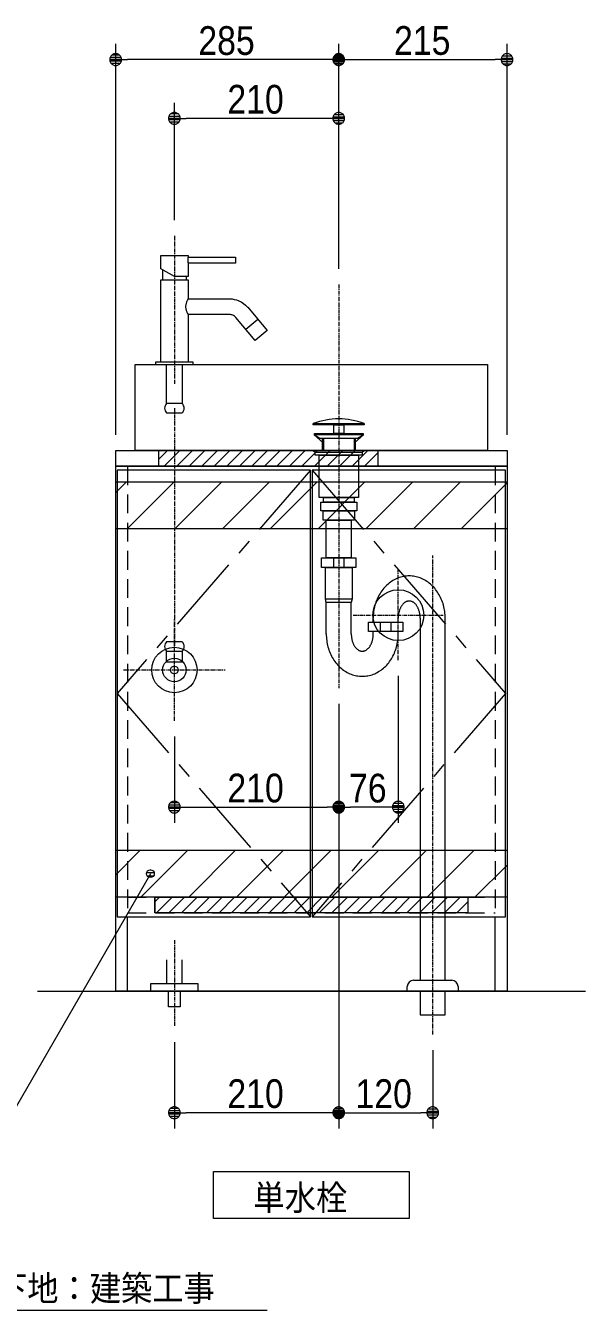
# Model space of a CAD drawing. Units: millimetres, scale not verified. Extents: x -3962 to 4227, y -3045 to 3045.
# Drawn here: x -2302 to -1588, y -407 to 1232 of the extents above; entities that cross this region are included whole.
import ezdxf
from ezdxf.enums import TextEntityAlignment as Align

# ---------------------------------------------------------------- set-up
doc = ezdxf.new("R2010")
doc.units = ezdxf.units.MM
doc.header["$LTSCALE"] = 20
doc.linetypes.add('CHAIN1', pattern=[8, 5, -1, 1, -1])
doc.linetypes.add('DASHED1', pattern=[1.8, 1.2, -0.6])
for name, color, linetype, lineweight in [('0-1_4給排水', 7, 'Continuous', 9), ('0-2_5ボウル・キャビネット', 7, 'Continuous', 9), ('0-4_0', 7, 'Continuous', 9), ('0-5_2寸法-1', 7, 'Continuous', 9), ('0-6_2寸法-3', 7, 'Continuous', 9)]:
    doc.layers.add(name, color=color, linetype=linetype, lineweight=lineweight)
doc.styles.add('ＭＳ ゴシック', font='')
doc.styles.add('ＭＳ Ｐゴシック', font='')
doc.styles.get('ＭＳ ゴシック').set_extended_font_data('MS Gothic')
doc.styles.get('ＭＳ Ｐゴシック').set_extended_font_data('MS PGothic')

# ---------------------------------------------------------------- blocks, each defined once
blk = doc.blocks.new('_Dot')
at = {"layer": '0-4_0'}
for p, q in [((-10, 0), (-20, 0)), ((9.78, 2), (-9.78, 2)), ((7.99, 6), (-7.99, 6)), ((9.16, -3.98), (-9.16, -3.98)), ((6, -7.98), (-6, -7.98))]:
    blk.add_line(p, q, dxfattribs=at)
for points in [[(10, 0), (9.92, 1.25), (9.69, 2.49), (9.3, 3.68), (8.76, 4.82), (8.09, 5.88), (7.29, 6.85), (6.37, 7.71), (5.36, 8.44), (4.26, 9.05), (3.09, 9.51), (1.87, 9.82), (0.63, 9.98), (-0.63, 9.98), (-1.87, 9.82), (-3.09, 9.51), (-4.26, 9.05), (-5.36, 8.44), (-6.37, 7.71), (-7.29, 6.85), (-8.09, 5.88), (-8.76, 4.82), (-9.3, 3.68), (-9.69, 2.49), (-9.92, 1.25), (-10, 0), (0, 0)], [(-10, 0), (-9.92, -1.25), (-9.69, -2.49), (-9.3, -3.68), (-8.76, -4.82), (-8.09, -5.88), (-7.29, -6.85), (-6.37, -7.71), (-5.36, -8.44), (-4.26, -9.05), (-3.09, -9.51), (-1.87, -9.82), (-0.63, -9.98), (0.63, -9.98), (1.87, -9.82), (3.09, -9.51), (4.26, -9.05), (5.36, -8.44), (6.37, -7.71), (7.29, -6.85), (8.09, -5.88), (8.76, -4.82), (9.3, -3.68), (9.69, -2.49), (9.92, -1.25), (10, 0), (0, 0)]]:
    blk.add_lwpolyline(points, close=True, dxfattribs=at)
blk = doc.blocks.new('グループ-12')
at = {"layer": '0-1_4給排水', "linetype": 'CHAIN1'}
for p, q in [((-6500, 19280), (-6500, 15500)), ((-6500, 14880), (-6500, 8800)), ((-6500, 6900), (-6500, 9500)), ((-7800, 8200), (-5200, 8200))]:
    blk.add_line(p, q, dxfattribs=at)
at = {"layer": '0-1_4給排水'}
for p, q in [((-6800, 18413.2), (-6800, 18160)), ((-6200, 18240), (-6200, 18160)), ((-4677.8, 16896), (-4371.4, 17153.1)), ((-6300, 15000), (-6700, 15000)), ((-6700, 14760), (-6300, 14760)), ((-6300, 8920), (-6700, 8920)), ((-6700, 8680), (-6300, 8680))]:
    blk.add_line(p, q, dxfattribs=at)
for points in [[(-4940, 18580), (-6150, 18580), (-6150, 18240), (-6500, 18240), (-6849.9, 18442), (-6850, 18780), (-6150, 18780), (-6150, 18740), (-4940, 18740)], [(-5027.4, 17669.1), (-4968.9, 17660.3), (-4911.5, 17645.9), (-4855.8, 17625.8), (-4793.4, 17595.5), (-4734.9, 17558.1), (-4679.4, 17512.7), (-4628.6, 17459.7), (-4626.9, 17457.7), (-4129.7, 16865.1), (-4436.1, 16608), (-4933.3, 17200.5), (-4949.7, 17217.9), (-4968.1, 17233.1), (-4988.1, 17246.1), (-5009.6, 17256.6), (-5028.2, 17263.3), (-5047.3, 17268.1), (-5066.8, 17271), (-5086.5, 17272), (-6150, 17272), (-6150, 16060), (-6850, 16060), (-6850, 18160), (-6150, 18160), (-6150, 17672), (-5086.5, 17672)], [(-6980, 16000), (-6020, 16000), (-6020, 16060), (-6980, 16060)], [(-6700, 16000), (-6300, 16000), (-6300, 15000), (-6700, 15000)], [(-6700, 8680), (-6300, 8680), (-6300, 8400), (-6700, 8400)]]:
    blk.add_lwpolyline(points, close=True, dxfattribs=at)
for points in [[(-6150, 18740), (-6150.1, 18739.6), (-6150.4, 18738.4), (-6150.8, 18736.4), (-6151.4, 18733.6), (-6152.1, 18730.2), (-6152.9, 18726), (-6153.8, 18721.3), (-6154.7, 18715.9), (-6155.6, 18710.1), (-6156.5, 18703.8), (-6157.3, 18697.1), (-6157.9, 18690.1), (-6158.5, 18682.8), (-6158.9, 18675.3), (-6159.2, 18667.7), (-6159.3, 18660), (-6159.2, 18656), (-6159.2, 18651.9), (-6158.9, 18643.9), (-6158.4, 18636.1), (-6157.8, 18628.6), (-6157.1, 18621.5), (-6156.3, 18614.7), (-6155.4, 18608.5), (-6154.5, 18602.7), (-6153.6, 18597.6), (-6152.7, 18593), (-6152, 18589.1), (-6151.3, 18585.8), (-6150.7, 18583.3), (-6150.3, 18581.5), (-6150.1, 18580.4), (-6150, 18580)], [(-6150, 17672), (-6150.6, 17671), (-6152.3, 17667.9), (-6155.1, 17662.8), (-6158.9, 17655.9), (-6163.5, 17647.3), (-6168.7, 17637.1), (-6174.3, 17625.4), (-6180.3, 17612.4), (-6186.3, 17598.2), (-6192.1, 17582.8), (-6197.7, 17566.3), (-6202.7, 17548.8), (-6206.9, 17530.4), (-6210.1, 17511.2), (-6212.1, 17491.5), (-6212.8, 17471.5), (-6212, 17451.4), (-6209.9, 17431.5), (-6206.6, 17412.3), (-6202.3, 17393.7), (-6197.2, 17376.1), (-6191.5, 17359.5), (-6185.6, 17344.1), (-6179.5, 17329.9), (-6173.6, 17317), (-6168, 17305.6), (-6162.9, 17295.6), (-6158.5, 17287.3), (-6154.9, 17280.7), (-6152.2, 17275.9), (-6150.6, 17272.9), (-6150, 17272)]]:
    blk.add_lwpolyline(points, dxfattribs=at)
for radius in [580, 300, 100]:
    blk.add_circle((-6500, 8200), radius, dxfattribs=at)
for centre, start, end in [((-6581, 14880), 134.76027, 180), ((-6581, 14880), 180, 225.23973), ((-6419, 14880), 0, 45.23973), ((-6419, 14880), 314.76027, 0), ((-6581, 8800), 134.76027, 180), ((-6419, 8800), 0, 45.23973), ((-6581, 8800), 180, 225.23973), ((-6419, 8800), 314.76027, 0)]:
    blk.add_arc(centre, 169, start, end, dxfattribs=at)
blk = doc.blocks.new('グループ-13')
at = {"layer": '0-1_4給排水', "linetype": 'CHAIN1'}
blk.add_line((-6500, 1300), (-6500, -900), dxfattribs=at)
at = {"layer": '0-1_4給排水'}
blk.add_lwpolyline([(-6700, 800), (-6700, 200), (-6300, 200), (-6300, 800)], dxfattribs=at)
for points in [[(-7100, 200), (-5900, 200), (-5900, 0), (-7100, 0)], [(-6650, 0), (-6350, 0), (-6350, -400), (-6650, -400)]]:
    blk.add_lwpolyline(points, close=True, dxfattribs=at)
blk = doc.blocks.new('グループ-16')
at = {"layer": '0-1_4給排水', "linetype": 'CHAIN1'}
for p, q in [((-2300, 18040), (-2300, 7740)), ((100, -1100), (100, 11120)), ((-780, 8450), (-780, 10750)), ((-1930, 9600), (370, 9600))]:
    blk.add_line(p, q, dxfattribs=at)
at = {"layer": '0-1_4給排水'}
for p, q in [((-2720, 14120), (-2720, 13800)), ((-2690, 14120), (-2690, 13800)), ((-1910, 14120), (-1910, 13800)), ((-1880, 14120), (-1880, 13800)), ((-2640, 10020), (-1960, 10020)), ((-1980, 9920), (-2620, 9920)), ((-1980, 9120), (-1980, 9920)), ((-1420, 9420), (-1420, 9520)), ((-780, 9420), (-780, 9520)), ((-1420, 9120), (-1420, 9180)), ((-780, 9120), (-780, 9180)), ((-550, 93.3), (-550, 120))]:
    blk.add_line(p, q, dxfattribs=at)
for points in [[(-2950, 14490), (-1650, 14490), (-1650, 14460), (-2950, 14460)], [(-2430, 14460), (-2170, 14460), (-2170, 14240), (-2430, 14240)], [(-2920, 14240), (-1680, 14240), (-1680, 14200), (-2920, 14200)], [(-1820, 14120), (-1680, 14200), (-2920, 14200), (-2780, 14120)], [(-1700, 13760), (-1650, 13800), (-2950, 13800), (-2900, 13760)], [(-2900, 13760), (-1700, 13760), (-1700, 13680), (-2900, 13680)], [(-2800, 13680), (-1800, 13680), (-1800, 12600), (-2800, 12600)], [(-2760, 12480), (-1840, 12480), (-1840, 12260), (-2760, 12260)], [(-2690, 12600), (-1910, 12600), (-1910, 12480), (-2690, 12480)], [(-2700, 12260), (-1900, 12260), (-1900, 12020), (-2700, 12020)], [(-2620, 12020), (-1980, 12020), (-1980, 11060), (-2620, 11060)], [(-2740, 11060), (-1860, 11060), (-1860, 10820), (-2740, 10820)], [(-2430, 11060), (-2170, 11060), (-2170, 10820), (-2430, 10820)], [(-1540, 9420), (-660, 9420), (-660, 9180), (-1540, 9180)], [(-1230, 9420), (-970, 9420), (-970, 9180), (-1230, 9180)]]:
    blk.add_lwpolyline(points, close=True, dxfattribs=at)
for points in [[(-2620, 9120), (-2620, 9920), (-2640, 10020), (-2640, 10820), (-1960, 10820), (-1960, 10020), (-1980, 9920)], [(-463.2, 10599.2), (-500, 10600), (-536.8, 10599.2), (-573.2, 10596.7), (-609.3, 10592.7), (-644.9, 10587), (-680.2, 10579.7), (-715.2, 10570.7), (-749.7, 10560.1), (-783.9, 10547.9), (-817.7, 10534.1), (-851.2, 10518.6), (-884.3, 10501.5), (-917, 10482.8), (-949.3, 10462.5), (-981.1, 10440.6), (-1012, 10417.5), (-1041.8, 10393.2), (-1070.6, 10367.7), (-1098.4, 10341), (-1125.2, 10313.2), (-1150.9, 10284.1), (-1175.7, 10253.9), (-1199.4, 10222.5), (-1222.1, 10189.8), (-1243.8, 10156), (-1264.5, 10121), (-1284.2, 10084.8), (-1302.8, 10047.4), (-1320.2, 10009.5), (-1336.1, 9971.1), (-1350.7, 9932.3), (-1363.8, 9893), (-1375.6, 9853.3), (-1386, 9813.2), (-1395, 9772.6), (-1402.7, 9731.6), (-1408.9, 9690.1), (-1413.8, 9648.3), (-1417.2, 9605.9)], [(420, 9520), (419.3, 9563.2), (417.2, 9605.9), (413.8, 9648.3), (408.9, 9690.1), (402.7, 9731.6), (395, 9772.6), (386, 9813.2), (375.6, 9853.3), (363.8, 9893), (350.7, 9932.3), (336.1, 9971.1), (320.2, 10009.5), (302.8, 10047.4), (284.2, 10084.8), (264.5, 10121), (243.8, 10156), (222.1, 10189.8), (199.4, 10222.5), (175.7, 10253.9), (150.9, 10284.1), (125.2, 10313.2), (98.4, 10341), (70.6, 10367.7), (41.8, 10393.2), (12, 10417.5), (-18.9, 10440.6), (-50.7, 10462.5), (-83, 10482.8), (-115.7, 10501.5), (-148.8, 10518.6), (-182.3, 10534.1), (-216.1, 10547.9), (-250.3, 10560.1), (-284.8, 10570.7), (-319.8, 10579.7), (-355.1, 10587), (-390.7, 10592.7), (-426.8, 10596.7), (-463.2, 10599.2)], [(-488.8, 9959.7), (-500, 9960), (-511.2, 9959.7), (-522.3, 9958.7), (-533.3, 9957), (-544.1, 9954.7), (-554.9, 9951.7), (-565.5, 9948.1), (-576, 9943.8), (-586.4, 9938.8), (-596.7, 9933.1), (-606.9, 9926.8), (-617, 9919.9), (-626.9, 9912.3), (-636.7, 9904), (-646.4, 9895), (-655.8, 9885.6), (-664.9, 9875.7), (-673.7, 9865.4), (-682.1, 9854.5), (-690.3, 9843.2), (-698.1, 9831.3), (-705.6, 9819), (-712.9, 9806.2), (-719.8, 9792.9), (-726.4, 9779.1), (-732.7, 9764.9), (-738.7, 9750.1), (-744.3, 9734.9), (-749.6, 9719.4), (-754.5, 9703.8), (-758.9, 9688), (-762.9, 9672), (-766.5, 9655.8), (-769.7, 9639.4), (-772.4, 9622.9), (-774.7, 9606.2), (-776.6, 9589.3), (-778.1, 9572.3), (-779.2, 9555)], [(-220, 9520), (-220.2, 9537.6), (-220.8, 9555), (-221.9, 9572.3), (-223.4, 9589.3), (-225.3, 9606.2), (-227.6, 9622.9), (-230.3, 9639.4), (-233.5, 9655.8), (-237.1, 9672), (-241.1, 9688), (-245.5, 9703.8), (-250.4, 9719.4), (-255.7, 9734.9), (-261.3, 9750.1), (-267.3, 9764.9), (-273.6, 9779.1), (-280.2, 9792.9), (-287.1, 9806.2), (-294.4, 9819), (-301.9, 9831.3), (-309.7, 9843.2), (-317.9, 9854.5), (-326.3, 9865.4), (-335.1, 9875.7), (-344.2, 9885.6), (-353.6, 9895), (-363.3, 9904), (-373.1, 9912.3), (-383, 9919.9), (-393.1, 9926.8), (-403.3, 9933.1), (-413.6, 9938.8), (-424, 9943.8), (-434.5, 9948.1), (-445.1, 9951.7), (-455.9, 9954.7), (-466.7, 9957), (-477.7, 9958.7), (-488.8, 9959.7)], [(-1417.2, 9605.9), (-1419.3, 9563.2), (-1420, 9520), (-1420, 9520)], [(-779.2, 9555), (-779.8, 9537.6), (-780, 9520), (-780, 9520)], [(-220, 9520), (-220, 280), (420, 280), (420, 9520)], [(-2620, 9120), (-2619.3, 9076.8), (-2617.2, 9034.1), (-2613.8, 8991.7), (-2608.9, 8949.9), (-2602.7, 8908.4), (-2595, 8867.4), (-2586, 8826.8), (-2575.6, 8786.7), (-2563.8, 8747), (-2550.7, 8707.7), (-2536.1, 8668.9), (-2520.2, 8630.5), (-2502.8, 8592.6), (-2484.2, 8555.2), (-2464.5, 8519), (-2443.8, 8484), (-2422.1, 8450.2), (-2399.4, 8417.5), (-2375.7, 8386.1), (-2350.9, 8355.9), (-2325.2, 8326.8), (-2298.4, 8299), (-2270.6, 8272.3), (-2241.8, 8246.8), (-2212, 8222.5), (-2181.1, 8199.4), (-2149.3, 8177.5), (-2117, 8157.2), (-2084.3, 8138.5), (-2051.2, 8121.4), (-2017.7, 8105.9), (-1983.9, 8092.1), (-1949.7, 8079.9), (-1915.2, 8069.3), (-1880.2, 8060.3), (-1844.9, 8053), (-1809.3, 8047.3), (-1773.2, 8043.3), (-1736.8, 8040.8)], [(-1980, 9120), (-1979.8, 9102.4), (-1979.2, 9085), (-1978.1, 9067.7), (-1976.6, 9050.7), (-1974.7, 9033.8), (-1972.4, 9017.1), (-1969.7, 9000.6), (-1966.5, 8984.2), (-1962.9, 8968), (-1958.9, 8952), (-1954.5, 8936.2), (-1949.6, 8920.6), (-1944.3, 8905.1), (-1938.7, 8889.9), (-1932.7, 8875.1), (-1926.4, 8860.9), (-1919.8, 8847.1), (-1912.9, 8833.8), (-1905.6, 8821), (-1898.1, 8808.7), (-1890.3, 8796.8), (-1882.1, 8785.5), (-1873.7, 8774.6), (-1864.9, 8764.3), (-1855.8, 8754.4), (-1846.4, 8745), (-1836.7, 8736), (-1826.9, 8727.7), (-1817, 8720.1), (-1806.9, 8713.2), (-1796.7, 8706.9), (-1786.4, 8701.2), (-1776, 8696.2), (-1765.5, 8691.9), (-1754.9, 8688.3), (-1744.1, 8685.3), (-1733.3, 8683), (-1722.3, 8681.3), (-1711.2, 8680.3)], [(-1736.8, 8040.8), (-1700, 8040), (-1663.2, 8040.8), (-1626.8, 8043.3), (-1590.7, 8047.3), (-1555.1, 8053), (-1519.8, 8060.3), (-1484.8, 8069.3), (-1450.3, 8079.9), (-1416.1, 8092.1), (-1382.3, 8105.9), (-1348.8, 8121.4), (-1315.7, 8138.5), (-1283, 8157.2), (-1250.7, 8177.5), (-1218.9, 8199.4), (-1188, 8222.5), (-1158.2, 8246.8), (-1129.4, 8272.3), (-1101.6, 8299), (-1074.8, 8326.8), (-1049.1, 8355.9), (-1024.3, 8386.1), (-1000.6, 8417.5), (-977.9, 8450.2), (-956.2, 8484), (-935.5, 8519), (-915.8, 8555.2), (-897.2, 8592.6), (-879.8, 8630.5), (-863.9, 8668.9), (-849.3, 8707.7), (-836.2, 8747), (-824.4, 8786.7), (-814, 8826.8), (-805, 8867.4), (-797.3, 8908.4), (-791.1, 8949.9), (-786.2, 8991.7), (-782.8, 9034.1)], [(-1711.2, 8680.3), (-1700, 8680), (-1688.8, 8680.3), (-1677.7, 8681.3), (-1666.7, 8683), (-1655.9, 8685.3), (-1645.1, 8688.3), (-1634.5, 8691.9), (-1624, 8696.2), (-1613.6, 8701.2), (-1603.3, 8706.9), (-1593.1, 8713.2), (-1583, 8720.1), (-1573.1, 8727.7), (-1563.3, 8736), (-1553.6, 8745), (-1544.2, 8754.4), (-1535.1, 8764.3), (-1526.3, 8774.6), (-1517.9, 8785.5), (-1509.7, 8796.8), (-1501.9, 8808.7), (-1494.4, 8821), (-1487.1, 8833.8), (-1480.2, 8847.1), (-1473.6, 8860.9), (-1467.3, 8875.1), (-1461.3, 8889.9), (-1455.7, 8905.1), (-1450.4, 8920.6), (-1445.5, 8936.2), (-1441.1, 8952), (-1437.1, 8968), (-1433.5, 8984.2), (-1430.3, 9000.6), (-1427.6, 9017.1), (-1425.3, 9033.8), (-1423.4, 9050.7), (-1421.9, 9067.7), (-1420.8, 9085)], [(-1420.8, 9085), (-1420.2, 9102.4), (-1420, 9120), (-1420, 9120)], [(-782.8, 9034.1), (-780.7, 9076.8), (-780, 9120), (-780, 9120)], [(750, 120), (750, 93.3), (750, 0), (-550, 0), (-550, 93.3)], [(-390, 280), (-387.5, 280), (587.5, 280), (590, 280)], [(-220, 0), (-220, -600), (420, -600), (420, 0)]]:
    blk.add_lwpolyline(points, dxfattribs=at)
blk.add_circle((-780, 9600), 650, dxfattribs=at)
for centre, radius, start, end in [((-2300, 12789.6), 1820.4, 69.08018, 110.91982), ((-390, 120), 160, 90, 180), ((590, 120), 160, 0, 90)]:
    blk.add_arc(centre, radius, start, end, dxfattribs=at)

msp = doc.modelspace()

# ---------------------------------------------------------------- linework, layer by layer
at = {"layer": '0-2_5ボウル・キャビネット'}
for p, q in [((-2132.5, 679), (-2121.5, 690)), ((-2125.5, 670), (-2105.5, 690)), ((-2109.5, 670), (-2089.5, 690)), ((-2093.5, 670), (-2073.5, 690)), ((-2077.5, 670), (-2057.5, 690)), ((-2061.5, 670), (-2041.5, 690)), ((-2045.5, 670), (-2025.5, 690)), ((-2029.5, 670), (-2009.5, 690)), ((-2013.5, 670), (-1993.5, 690)), ((-1997.5, 670), (-1977.5, 690)), ((-1981.5, 670), (-1961.5, 690)), ((-1965.5, 670), (-1945.5, 690)), ((-1949.5, 670), (-1929.5, 690)), ((-1933.5, 670), (-1913.5, 690)), ((-1917.5, 670), (-1897.5, 690)), ((-1901.5, 670), (-1881.5, 690)), ((-1885.5, 670), (-1865.5, 690)), ((-1869.5, 670), (-1852.5, 687)), ((-1853.5, 670), (-1852.5, 671)), ((-2187.5, 636.32), (-2173.82, 650)), ((-2172.86, 590), (-2112.86, 650)), ((-2111.9, 590), (-2051.9, 650)), ((-2050.94, 590), (-1990.94, 650)), ((-1989.98, 590), (-1929.98, 650)), ((-1929.02, 590), (-1869.02, 650)), ((-1868.06, 590), (-1808.06, 650)), ((-1807.1, 590), (-1747.1, 650)), ((-1746.14, 590), (-1687.5, 648.64)), ((-2187.5, 148.64), (-2156.14, 180)), ((-2155.18, 120), (-2095.18, 180)), ((-2094.22, 120), (-2034.22, 180)), ((-2033.26, 120), (-1973.26, 180)), ((-1972.3, 120), (-1912.3, 180)), ((-1911.34, 120), (-1851.34, 180)), ((-1850.38, 120), (-1790.38, 180)), ((-1789.42, 120), (-1729.42, 180)), ((-1728.46, 120), (-1687.5, 160.96)), ((-2137.5, 114), (-2131.5, 120)), ((-2135.5, 100), (-2115.5, 120)), ((-2119.5, 100), (-2099.5, 120)), ((-2103.5, 100), (-2083.5, 120)), ((-2087.5, 100), (-2067.5, 120)), ((-2071.5, 100), (-2051.5, 120)), ((-2055.5, 100), (-2035.5, 120)), ((-2039.5, 100), (-2019.5, 120)), ((-2023.5, 100), (-2003.5, 120)), ((-2007.5, 100), (-1987.5, 120)), ((-1991.5, 100), (-1971.5, 120)), ((-1975.5, 100), (-1955.5, 120)), ((-1959.5, 100), (-1939.5, 120)), ((-1943.5, 100), (-1923.5, 120)), ((-1927.5, 100), (-1907.5, 120)), ((-1911.5, 100), (-1891.5, 120)), ((-1895.5, 100), (-1875.5, 120)), ((-1879.5, 100), (-1859.5, 120)), ((-1863.5, 100), (-1843.5, 120)), ((-1847.5, 100), (-1827.5, 120)), ((-1831.5, 100), (-1811.5, 120)), ((-1815.5, 100), (-1795.5, 120)), ((-1799.5, 100), (-1779.5, 120)), ((-1783.5, 100), (-1763.5, 120)), ((-1767.5, 100), (-1747.5, 120)), ((-1751.5, 100), (-1737.5, 114)), ((-2172.5, 0), (-2172.5, 95)), ((-1702.5, 0), (-1702.5, 95)), ((-2287.5, 0), (-1587.5, 0))]:
    msp.add_line(p, q, dxfattribs=at)
at = {"layer": '0-2_5ボウル・キャビネット', "linetype": 'DASHED1'}
for p, q in [((-2172.5, 670), (-2172.5, 95)), ((-1702.5, 670), (-1702.5, 95)), ((-2172.5, 650), (-1702.5, 650)), ((-2172.5, 120), (-1702.5, 120)), ((-2137.5, 120), (-2137.5, 100)), ((-1737.5, 120), (-1737.5, 100)), ((-2172.5, 100), (-1702.5, 100))]:
    msp.add_line(p, q, dxfattribs=at)
at = {"layer": '0-2_5ボウル・キャビネット'}
for points in [[(-2162.5, 800), (-1712.5, 800), (-1712.5, 690), (-2162.5, 690)], [(-2187.5, 690), (-1687.5, 690), (-1687.5, 670), (-2187.5, 670)], [(-2132.5, 670), (-2132.5, 690), (-1852.5, 690), (-1852.5, 670)], [(-2187.5, 670), (-1687.5, 670), (-1687.5, 0), (-2187.5, 0)], [(-2185.5, 665), (-2185.5, 95), (-1938.5, 95), (-1938.5, 665)], [(-1689.5, 665), (-1936.5, 665), (-1936.5, 95), (-1689.5, 95)], [(-2187.5, 650), (-1687.5, 650), (-1687.5, 590), (-2187.5, 590)], [(-2187.5, 650), (-1687.5, 650), (-1687.5, 590), (-2187.5, 590)], [(-1938.5, 650), (-1936.5, 650), (-1936.5, 100), (-1938.5, 100)], [(-2187.5, 180), (-1687.5, 180), (-1687.5, 120), (-2187.5, 120)], [(-2187.5, 180), (-1687.5, 180), (-1687.5, 120), (-2187.5, 120)], [(-2137.5, 120), (-1737.5, 120), (-1737.5, 100), (-2137.5, 100)]]:
    msp.add_lwpolyline(points, close=True, dxfattribs=at)
at = {"layer": '0-2_5ボウル・キャビネット', "linetype": 'DASHED1'}
for points in [[(-1934, 710), (-1922.5, 700), (-1922.5, 690), (-1882.5, 690), (-1882.5, 700), (-1871, 710)], [(-2132.5, 670), (-2132.5, 690), (-1852.5, 690), (-1852.5, 670)]]:
    msp.add_lwpolyline(points, dxfattribs=at)
at = {"layer": '0-2_5ボウル・キャビネット', "linetype": 'CHAIN1'}
for points in [[(-1938.5, 665), (-2185.5, 380), (-1938.5, 95)], [(-1936.5, 665), (-1689.5, 380), (-1936.5, 95)]]:
    msp.add_lwpolyline(points, dxfattribs=at)
at = {"layer": '0-5_2寸法-1'}
for p, q in [((-2187.5, 710), (-2187.5, 1209)), ((-1902.5, 1134), (-1902.5, 1209)), ((-1902.5, 1134), (-1902.5, 1209)), ((-1687.5, 710), (-1687.5, 1209)), ((-1917.51, 1189), (-2172.49, 1189)), ((-1887.49, 1189), (-1702.51, 1189)), ((-2112.5, 984), (-2112.5, 1134)), ((-1902.5, 922), (-1902.5, 1134)), ((-1917.51, 1114), (-2097.49, 1114)), ((-1826.5, 402.5), (-1826.5, 215)), ((-1902.5, 367), (-1902.5, 215)), ((-1902.5, 367), (-1902.5, 215)), ((-2112.5, 325), (-2112.5, 215)), ((-2097.49, 235), (-1917.51, 235)), ((-1841.51, 235), (-1887.49, 235)), ((-1902.5, 215), (-1902.5, -175)), ((-1902.5, 215), (-1902.5, -175)), ((-2112.5, -65), (-2112.5, -175)), ((-1782.5, -75), (-1782.5, -175)), ((-1917.51, -155), (-2097.49, -155)), ((-1887.49, -155), (-1797.51, -155))]:
    msp.add_line(p, q, dxfattribs=at)
at = {"layer": '0-6_2寸法-3'}
for p, q in [((-2138.24, 150.99), (-2148.03, 150.99)), ((-2142.96, 154.99), (-2143.31, 154.99)), ((-2142.96, 154.99), (-2143.31, 154.99)), ((-2139.14, 146.99), (-2147.13, 146.99))]:
    msp.add_line(p, q, dxfattribs=at)
msp.add_lwpolyline([(-2143.14, 150), (-2464.83, -407.18), (-1993.91, -407.18)], dxfattribs=at)
msp.add_lwpolyline([(-2062.5, -230), (-1812.5, -230), (-1812.5, -290), (-2062.5, -290)], close=True, dxfattribs=at)
msp.add_circle((-2143.14, 150), 5.01, dxfattribs=at)
msp.add_circle((-2143.14, 150), 5.01, dxfattribs=at)

# ---------------------------------------------------------------- block references
at = {"layer": '0-1_4給排水', "xscale": 0.05, "yscale": 0.05}
for name in ['グループ-12', 'グループ-16', 'グループ-13']:
    msp.add_blockref(name, (-1787.5, 0), dxfattribs=at)
at = {"layer": '0-5_2寸法-1', "xscale": 0.7503418, "yscale": 0.7503418, "rotation": 180}
for p in [(-2187.5, 1189), (-1902.5, 1189), (-2112.5, 1114), (-2112.5, 235), (-1902.5, 235), (-2112.5, -155), (-1902.5, -155)]:
    msp.add_blockref('_Dot', p, dxfattribs=at)
at = {"layer": '0-5_2寸法-1', "xscale": 0.7503418, "yscale": 0.7503418}
for p in [(-1902.5, 1189), (-1687.5, 1189), (-1902.5, 1114), (-1902.5, 235), (-1826.5, 235), (-1902.5, -155), (-1782.5, -155)]:
    msp.add_blockref('_Dot', p, dxfattribs=at)

# ---------------------------------------------------------------- texts
at = {"layer": '0-5_2寸法-1', "style": 'ＭＳ Ｐゴシック', "width": 0.9}
for s, p in [('285', (-2081.89, 1183.94)), ('215', (-1831.89, 1184.04)), ('210', (-2044.78, 1109.04)), ('210', (-2044.78, 230.04)), ('76', (-1889.38, 229.94)), ('210', (-2044.78, -159.96)), ('120', (-1881.11, -159.96))]:
    msp.add_text(s, height=36.66, dxfattribs=at).set_placement(p, align=Align.BOTTOM_LEFT)
at = {"layer": '0-6_2寸法-3', "style": 'ＭＳ ゴシック', "width": 0.9}
for s, p in [('単水栓', (-2011.48, -289.36)), ('取付下地：建築工事', (-2420.38, -405.16))]:
    msp.add_text(s, height=32.55, dxfattribs=at).set_placement(p, align=Align.BOTTOM_LEFT)

doc.saveas('drawing.dxf')
